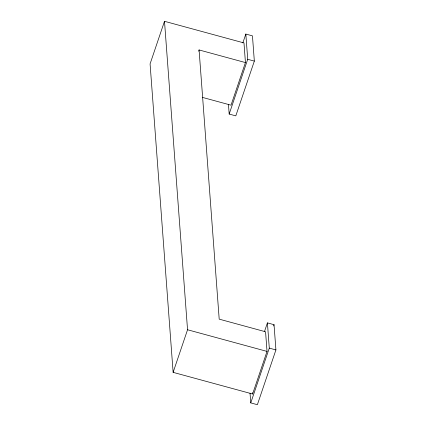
<?xml version="1.0" encoding="UTF-8"?>
<svg xmlns="http://www.w3.org/2000/svg" width="426" height="426" viewBox="0 0 426 426"><rect width="100%" height="100%" fill="white"/><g stroke="black" fill="none" stroke-linecap="round" stroke-linejoin="round"><path stroke-width="0.64" d="M245.445 62.579L243.981 42.946L164.5 21.3L150.08 63.9L173.126 372.356L252.607 394.007L267.027 351.407L265.558 331.779L219.198 319.149L199.086 49.948L245.445 62.579L231.025 105.179L202.446 97.394M198.66 51.2L199.086 49.948M242.847 42.872L245.829 34.059L252.453 35.864L254.338 61.099L235.802 115.872L229.177 114.067L228.453 104.359M229.177 114.067L247.714 59.294L245.829 34.059M173.126 372.356L187.546 329.756L164.5 21.3M264.429 331.7L267.411 322.887L274.035 324.692L275.92 349.927L257.379 404.7L250.754 402.895L250.03 393.187M273.609 325.949L274.035 324.692M250.754 402.895L269.296 348.122L267.411 322.887M247.714 59.294L254.338 61.099M269.296 348.122L275.92 349.927M187.546 329.756L267.027 351.407M252.511 392.697L252.607 394.007"/></g></svg>
